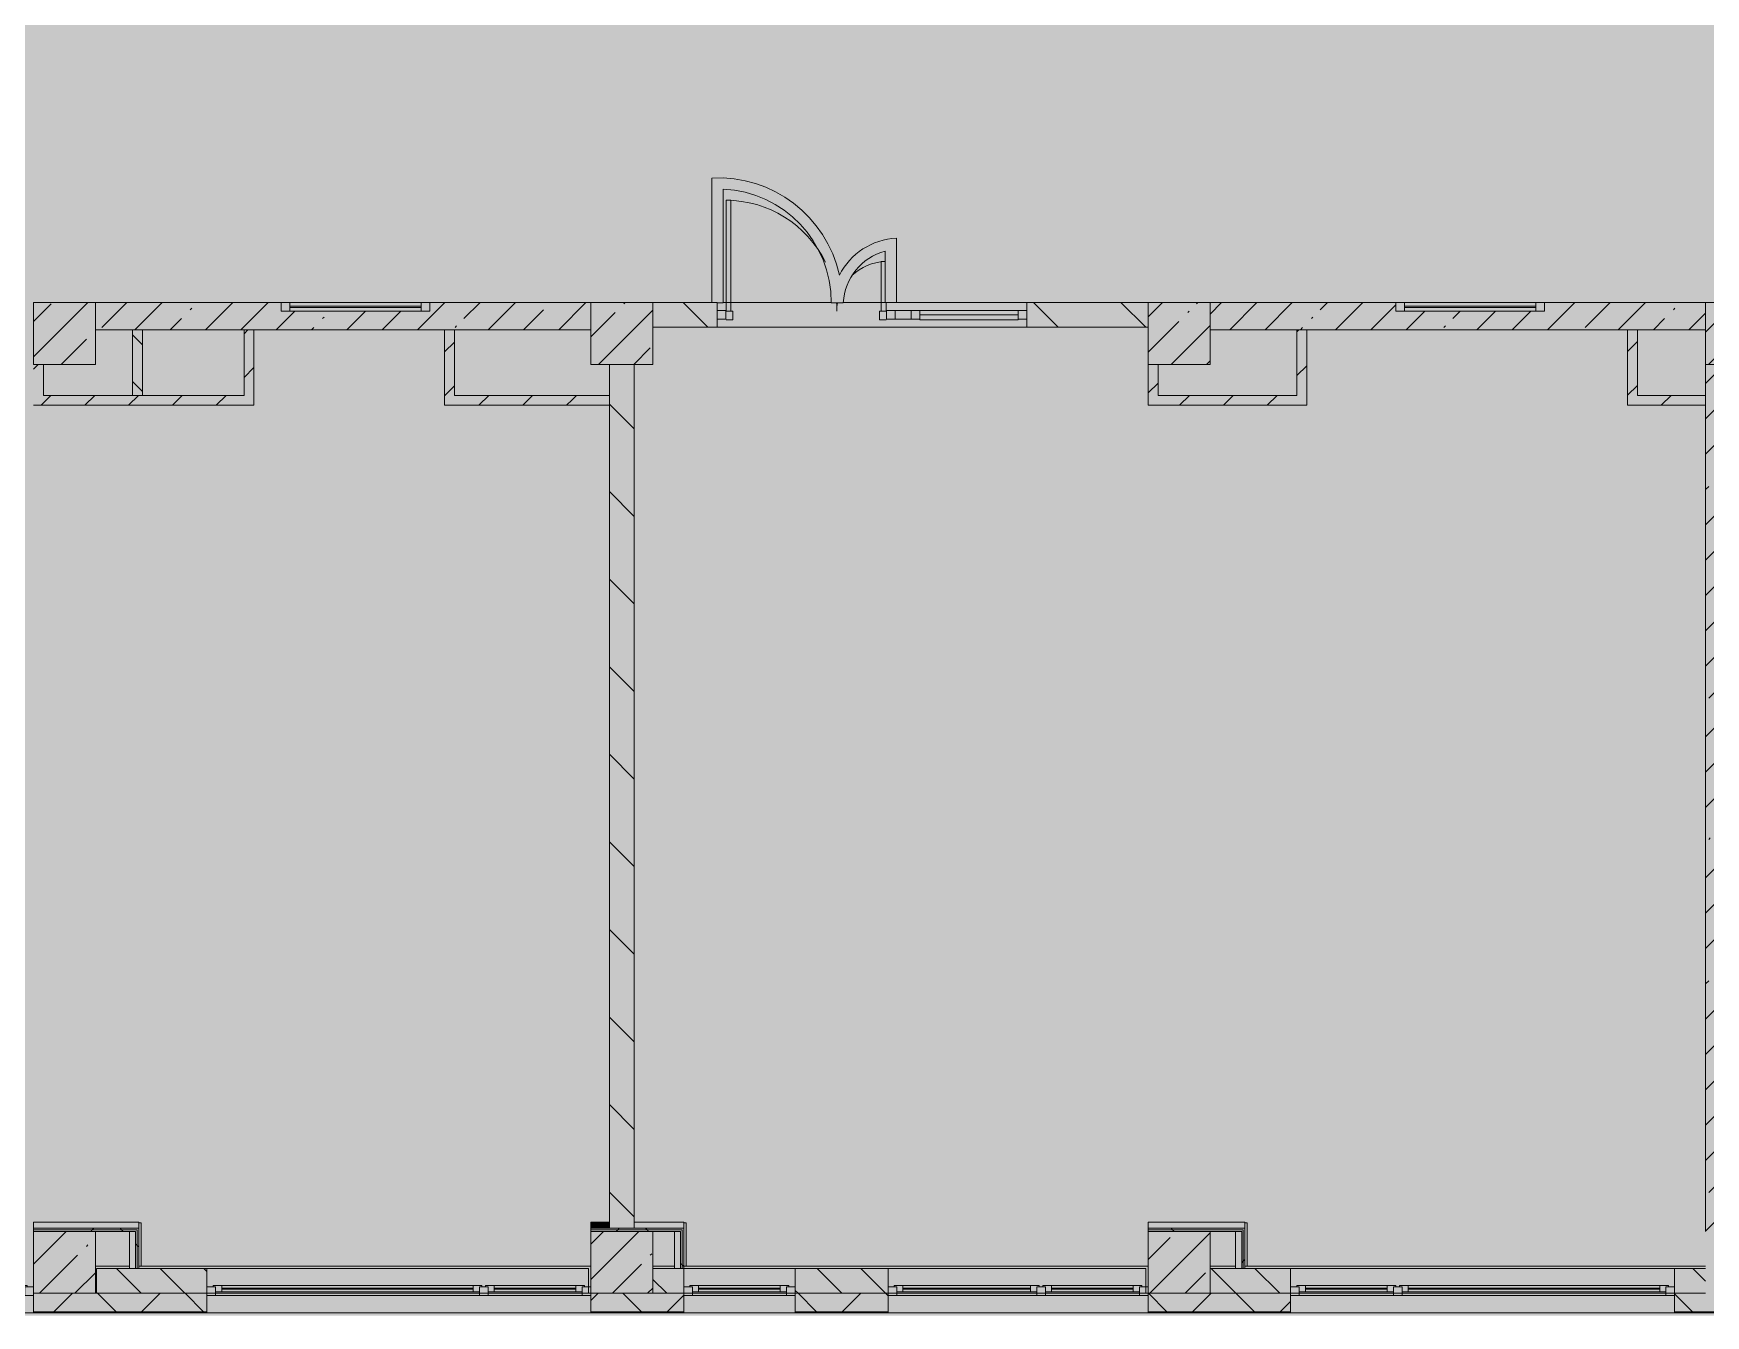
# Model space of a CAD drawing. Header units: millimetres. Extents: x -6228 to 201956, y -8553 to 30426.
# Drawn here: x 51910 to 65410, y -280 to 10073 of the extents above; entities that cross this region are included whole.
import ezdxf

# ---------------------------------------------------------------- set-up
doc = ezdxf.new("R2010")
doc.units = ezdxf.units.MM
doc.layers.add('A-DETL-GENF-1', color=7, linetype='Continuous', lineweight=9, true_color=0xc0c0c0, transparency=0.4)
for name, color, linetype, lineweight, true_color in [('A-DETL-GENF-4', 7, 'Continuous', 5, 0xb7b7b7), ('A-DOOR-2', 7, 'Continuous', 5, 0xe2e2e2), ('A-DOOR-3', 7, 'Continuous', 5, 0xb7b7b7), ('A-FLOR-2', 7, 'Continuous', 5, 0xb7b7b7), ('A-GLAZ-1', 7, 'Continuous', 5, 0x737373), ('A-GLAZ-CURT-1', 7, 'Continuous', 5, 0x737373), ('A-GLAZ-CWMG-2', 7, 'Continuous', 5, 0x737373), ('A-WALL-2', 7, 'Continuous', 9, 0x737373), ('A-WALL-3', 7, 'Continuous', 5, 0x737373), ('I-WALL-1', 7, 'Continuous', 5, 0xe7e7e7), ('I-WALL-2', 7, 'Continuous', 5, 0x737373), ('I-WALL-3', 7, 'Continuous', 5, 0x787878), ('S-COLS-1', 7, 'Continuous', 5, 0x737373)]:
    doc.layers.add(name, color=color, linetype=linetype, lineweight=lineweight, true_color=true_color)
for name, color, linetype, lineweight in [('A-WALL', 7, 'Continuous', 5), ('I-WALL', 7, 'Continuous', 5), ('S-COLS', 7, 'Continuous', 5)]:
    doc.layers.add(name, color=color, linetype=linetype, lineweight=lineweight)
pattern_1 = [(45, (0, 0), (-176.7767, 176.7767), [])]
pattern_2 = [(45, (0, 0), (-285.1231, 285.1231), []), (45, (285.12, 0), (-285.1231, 285.1231), [504.031, -100.806, 16.764, -84.042])]
pattern_3 = [(135, (0, 0), (-353.5534, -353.5534), [])]
pattern_4 = [(135, (0, 0), (-176.7767, -176.7767), [])]
pattern_5 = [(45, (0, 0), (-530.33, 530.33), []), (135, (0, 0), (-530.33, -530.33), [])]

# ---------------------------------------------------------------- blocks, each defined once
blk = doc.blocks.new('BSC_Колонна _Прямоугольная - 500х500-V3-2_1_2_птичка копия 1')
at = {"layer": 'S-COLS'}
h = blk.add_hatch(dxfattribs=at)
h.set_pattern_fill('FP_5', color=256, style=0, pattern_type=2)
h.set_pattern_definition([(45, (-52160, -7650), (-285.123, 285.123), []), (45, (-51874.88, -7650), (-285.123, 285.123), [504.031, -100.806, 16.764, -84.042])])
h.paths.add_polyline_path([(-250, -250), (250, -250), (250, 250), (-250, 250), (-250, -116)])
at = {"layer": 'S-COLS-1'}
for p, q in [((250, 250), (-250, 250)), ((-250, 250), (-250, -250)), ((250, -250), (250, 250)), ((-250, -250), (250, -250))]:
    blk.add_line(p, q, dxfattribs=at)
blk = doc.blocks.new('BSC_Колонна _Прямоугольная - 500х500-V4-2_1_2_птичка копия 1')
at = {"layer": 'S-COLS'}
h = blk.add_hatch(dxfattribs=at)
h.set_pattern_fill('FP_6', color=256, style=0, pattern_type=2)
h.set_pattern_definition([(45, (-61160, -7650), (-285.1231, 285.1231), []), (45, (-60874.88, -7650), (-285.123, 285.123), [504.031, -100.806, 16.764, -84.042])])
h.paths.add_polyline_path([(-250, -250), (250, -250), (250, 250), (-250, 250), (-250, -116)])
at = {"layer": 'S-COLS-1'}
for p, q in [((250, 250), (-250, 250)), ((-250, 250), (-250, -250)), ((250, -250), (250, 250)), ((-250, -250), (250, -250))]:
    blk.add_line(p, q, dxfattribs=at)
blk = doc.blocks.new('BSC_Колонна _Прямоугольная - 500х500-V10-2_1_2_птичка копия 1')
at = {"layer": 'S-COLS'}
h = blk.add_hatch(dxfattribs=at)
h.set_pattern_fill('FP_12', color=256, style=0, pattern_type=2)
h.set_pattern_definition([(45, (-52160, -150), (-285.123, 285.123), []), (45, (-51874.88, -150), (-285.123, 285.123), [504.031, -100.806, 16.764, -84.042])])
h.paths.add_polyline_path([(-250, -250), (250, -250), (250, 250), (-250, 250)])
at = {"layer": 'S-COLS-1'}
for p, q in [((250, 250), (-250, 250)), ((-250, 250), (-250, -250)), ((250, -250), (250, 250)), ((-250, -250), (250, -250))]:
    blk.add_line(p, q, dxfattribs=at)
blk = doc.blocks.new('BSC_Колонна _Прямоугольная - 500х500-V11-2_1_2_птичка копия 1')
at = {"layer": 'S-COLS'}
h = blk.add_hatch(dxfattribs=at)
h.set_pattern_fill('FP_13', color=256, style=0, pattern_type=2)
h.set_pattern_definition([(45, (-61160, -150), (-285.123, 285.123), []), (45, (-60874.88, -150), (-285.123, 285.123), [504.031, -100.806, 16.764, -84.042])])
h.paths.add_polyline_path([(-248, -250), (250, -250), (250, 250), (-250, 250), (-250, -250)])
at = {"layer": 'S-COLS-1'}
for p, q in [((250, 250), (-250, 250)), ((-250, 250), (-250, -250)), ((250, -250), (250, 250)), ((-250, -250), (250, -250))]:
    blk.add_line(p, q, dxfattribs=at)
blk = doc.blocks.new('BSC_Колонна _Прямоугольная - 500х500-V15-2_1_2_птичка копия 1')
at = {"layer": 'S-COLS'}
h = blk.add_hatch(dxfattribs=at)
h.set_pattern_fill('FP_17', color=256, style=0, pattern_type=2)
h.set_pattern_definition([(45, (-65660, -7650), (-285.1231, 285.1231), []), (45, (-65374.88, -7650), (-285.1231, 285.1231), [504.031, -100.806, 16.764, -84.042])])
h.paths.add_polyline_path([(-250, -250), (250, -250), (250, 250), (-250, 250), (-250, -116)])
at = {"layer": 'S-COLS-1'}
for p, q in [((250, 250), (-250, 250)), ((-250, 250), (-250, -250)), ((250, -250), (250, 250)), ((-250, -250), (250, -250))]:
    blk.add_line(p, q, dxfattribs=at)
blk = doc.blocks.new('BSC_Колонна _Прямоугольная - 500х500-V33-2_1_2_птичка копия 1')
at = {"layer": 'S-COLS'}
h = blk.add_hatch(dxfattribs=at)
h.set_pattern_fill('FP_46', color=256, style=0, pattern_type=2)
h.set_pattern_definition([(45, (-56660, -150), (-285.123, 285.123), []), (45, (-56374.88, -150), (-285.123, 285.123), [504.031, -100.806, 16.764, -84.042])])
h.paths.add_polyline_path([(-85, -250), (250, -250), (250, 250), (-250, 250), (-250, -250)])
at = {"layer": 'S-COLS-1'}
for p, q in [((250, 250), (-250, 250)), ((-250, 250), (-250, -250)), ((250, -250), (250, 250)), ((-250, -250), (250, -250))]:
    blk.add_line(p, q, dxfattribs=at)
blk = doc.blocks.new('BSC_Колонна _Прямоугольная - 500х500-V34-2_1_2_птичка копия 1')
at = {"layer": 'S-COLS'}
h = blk.add_hatch(dxfattribs=at)
h.set_pattern_fill('FP_47', color=256, style=0, pattern_type=2)
h.set_pattern_definition([(45, (-56660, -7650), (-285.123, 285.123), []), (45, (-56374.88, -7650), (-285.123, 285.123), [504.031, -100.806, 16.764, -84.042])])
h.paths.add_polyline_path([(-250, -250), (250, -250), (250, 250), (-250, 250), (-250, -116)])
at = {"layer": 'S-COLS-1'}
for p, q in [((250, 250), (-250, 250)), ((-250, 250), (-250, -250)), ((250, -250), (250, 250)), ((-250, -250), (250, -250))]:
    blk.add_line(p, q, dxfattribs=at)
blk = doc.blocks.new('120_Окно_СКБ_2Ст - 120_Окно_СКБ_2Ст 3100х2500 _мал_створка слева_-22446080-2_1_2_птичка копия 1')
at = {"layer": 'A-GLAZ-1'}
for p, q in [((-1550, -127), (-1550, -57)), ((-1550, -57), (-1480, -57)), ((1550, -57), (-1550, -57)), ((-1480, -127), (-1550, -127)), ((-1550, -127), (-1500, -127)), ((-1480, -127), (-1500, -127)), ((-1500, -127), (-1500, -137)), ((-1480, -57), (-1480, -127)), ((650, -87), (-1480, -87)), ((-1480, -87), (-1480, -127)), ((-1430, -137), (-1430, -87)), ((-1430, -107), (600, -107)), ((600, -117), (-1430, -117)), ((600, -137), (600, -87)), ((650, -127), (650, -57)), ((650, -57), (720, -57)), ((650, -127), (650, -87)), ((720, -127), (650, -127)), ((670, -127), (650, -127)), ((670, -127), (700, -127)), ((670, -137), (670, -127)), ((720, -127), (700, -127)), ((700, -127), (700, -137)), ((720, -57), (720, -127)), ((1480, -87), (720, -87)), ((720, -87), (720, -127)), ((770, -137), (770, -87)), ((770, -107), (1430, -107)), ((1430, -117), (770, -117)), ((1430, -137), (1430, -87)), ((1480, -127), (1480, -57)), ((1480, -57), (1550, -57)), ((1480, -127), (1480, -87)), ((1550, -127), (1480, -127)), ((1500, -127), (1480, -127)), ((1500, -127), (1550, -127)), ((1500, -137), (1500, -127)), ((1550, -57), (1550, -127)), ((-1500, -137), (670, -137)), ((670, -137), (-1500, -137)), ((700, -137), (1500, -137)), ((1500, -137), (700, -137))]:
    blk.add_line(p, q, dxfattribs=at)
blk = doc.blocks.new('120_Окно_СКБ_1Ст - 120_Окно_СКБ_1Ст 900х2500_h_-20664874-2_1_2_птичка копия 1')
at = {"layer": 'A-GLAZ-1'}
for p, q in [((-450, -127), (-450, -57)), ((-450, -57), (-380, -57)), ((450, -57), (-450, -57)), ((-380, -127), (-450, -127)), ((-450, -127), (-400, -127)), ((-380, -127), (-400, -127)), ((-400, -127), (-400, -137)), ((-380, -57), (-380, -127)), ((380, -87), (-380, -87)), ((-380, -87), (-380, -127)), ((-330, -137), (-330, -87)), ((-330, -107), (330, -107)), ((330, -117), (-330, -117)), ((330, -137), (330, -87)), ((380, -127), (380, -57)), ((380, -57), (450, -57)), ((380, -127), (380, -87)), ((450, -127), (380, -127)), ((400, -127), (380, -127)), ((400, -127), (450, -127)), ((400, -137), (400, -127)), ((450, -57), (450, -127)), ((-400, -137), (400, -137)), ((400, -137), (-400, -137))]:
    blk.add_line(p, q, dxfattribs=at)
blk = doc.blocks.new('120_Окно_СКБ_2Ст - 120_Окно_СКБ_2Ст 2100х2500 _мал створка СЛЕВА_-22446485-2_1_2_птичка копия 1')
at = {"layer": 'A-GLAZ-1'}
for p, q in [((-1050, -127), (-1050, -57)), ((-1050, -57), (-980, -57)), ((1050, -57), (-1050, -57)), ((-980, -127), (-1050, -127)), ((-1050, -127), (-1000, -127)), ((-980, -127), (-1000, -127)), ((-1000, -127), (-1000, -137)), ((-980, -57), (-980, -127)), ((-220, -87), (-980, -87)), ((-980, -87), (-980, -127)), ((-930, -137), (-930, -87)), ((-930, -107), (-270, -107)), ((-270, -117), (-930, -117)), ((-270, -137), (-270, -87)), ((-220, -127), (-220, -57)), ((-220, -57), (-150, -57)), ((-220, -127), (-220, -87)), ((-150, -127), (-220, -127)), ((-200, -127), (-220, -127)), ((-200, -127), (-170, -127)), ((-200, -137), (-200, -127)), ((-150, -127), (-170, -127)), ((-170, -127), (-170, -137)), ((-150, -57), (-150, -127)), ((980, -87), (-150, -87)), ((-150, -87), (-150, -127)), ((-100, -137), (-100, -87)), ((-100, -107), (930, -107)), ((930, -117), (-100, -117)), ((930, -137), (930, -87)), ((980, -127), (980, -57)), ((980, -57), (1050, -57)), ((980, -127), (980, -87)), ((1050, -127), (980, -127)), ((1000, -127), (980, -127)), ((1000, -127), (1050, -127)), ((1000, -137), (1000, -127)), ((1050, -57), (1050, -127)), ((-1000, -137), (-200, -137)), ((-200, -137), (-1000, -137)), ((-170, -137), (1000, -137)), ((1000, -137), (-170, -137))]:
    blk.add_line(p, q, dxfattribs=at)
blk = doc.blocks.new('120_Окно_СКБ_2Ст - 120_Окно_СКБ_2Ст 3100х2500 _мал_ створка слева-2_-V42-2_1_2_птичка копия 1')
at = {"layer": 'A-GLAZ-1'}
for p, q in [((-1550, -127), (-1550, -57)), ((-1550, -57), (-1480, -57)), ((1550, -57), (-1550, -57)), ((-1480, -127), (-1550, -127)), ((-1550, -127), (-1500, -127)), ((-1480, -127), (-1500, -127)), ((-1500, -127), (-1500, -137)), ((-1480, -57), (-1480, -127)), ((-720, -87), (-1480, -87)), ((-1480, -87), (-1480, -127)), ((-1430, -137), (-1430, -87)), ((-1430, -107), (-770, -107)), ((-770, -117), (-1430, -117)), ((-770, -137), (-770, -87)), ((-720, -127), (-720, -57)), ((-720, -57), (-650, -57)), ((-720, -127), (-720, -87)), ((-650, -127), (-720, -127)), ((-700, -127), (-720, -127)), ((-700, -127), (-670, -127)), ((-700, -137), (-700, -127)), ((-650, -127), (-670, -127)), ((-670, -127), (-670, -137)), ((-650, -57), (-650, -127)), ((1480, -87), (-650, -87)), ((-650, -87), (-650, -127)), ((-600, -137), (-600, -87)), ((-600, -107), (1430, -107)), ((1430, -117), (-600, -117)), ((1430, -137), (1430, -87)), ((1480, -127), (1480, -57)), ((1480, -57), (1550, -57)), ((1480, -127), (1480, -87)), ((1550, -127), (1480, -127)), ((1500, -127), (1480, -127)), ((1500, -127), (1550, -127)), ((1500, -137), (1500, -127)), ((1550, -57), (1550, -127)), ((-1500, -137), (-700, -137)), ((-700, -137), (-1500, -137)), ((-670, -137), (1500, -137)), ((1500, -137), (-670, -137))]:
    blk.add_line(p, q, dxfattribs=at)
blk = doc.blocks.new('120_Окно_СКБ_2Ст - 120_Окно_СКБ_2Ст 3100х2500 _мал_ створка слева-2_-V43-2_1_2_птичка копия 1')
at = {"layer": 'A-GLAZ-1'}
for p, q in [((-1550, -127), (-1550, -57)), ((-1550, -57), (-1480, -57)), ((1550, -57), (-1550, -57)), ((-1480, -127), (-1550, -127)), ((-1550, -127), (-1500, -127)), ((-1480, -127), (-1500, -127)), ((-1500, -127), (-1500, -137)), ((-1480, -57), (-1480, -127)), ((-720, -87), (-1480, -87)), ((-1480, -87), (-1480, -127)), ((-1430, -137), (-1430, -87)), ((-1430, -107), (-770, -107)), ((-770, -117), (-1430, -117)), ((-770, -137), (-770, -87)), ((-720, -127), (-720, -57)), ((-720, -57), (-650, -57)), ((-720, -127), (-720, -87)), ((-650, -127), (-720, -127)), ((-700, -127), (-720, -127)), ((-700, -127), (-670, -127)), ((-700, -137), (-700, -127)), ((-650, -127), (-670, -127)), ((-670, -127), (-670, -137)), ((-650, -57), (-650, -127)), ((1480, -87), (-650, -87)), ((-650, -87), (-650, -127)), ((-600, -137), (-600, -87)), ((-600, -107), (1430, -107)), ((1430, -117), (-600, -117)), ((1430, -137), (1430, -87)), ((1480, -127), (1480, -57)), ((1480, -57), (1550, -57)), ((1480, -127), (1480, -87)), ((1550, -127), (1480, -127)), ((1500, -127), (1480, -127)), ((1500, -127), (1550, -127)), ((1500, -137), (1500, -127)), ((1550, -57), (1550, -127)), ((-1500, -137), (-700, -137)), ((-700, -137), (-1500, -137)), ((-670, -137), (1500, -137)), ((1500, -137), (-670, -137))]:
    blk.add_line(p, q, dxfattribs=at)
blk = doc.blocks.new('120_Окно_СКБ_1Ст - 120_Окно_СКБ_1Ст 400х1200 EI30-24228621-2_1_2_птичка копия 1')
at = {"layer": 'A-GLAZ-1'}
for p, q in [((-600, 40), (-600, 110)), ((-600, 110), (-530, 110)), ((600, 110), (-600, 110)), ((-530, 40), (-600, 40)), ((-600, 40), (600, 40)), ((-530, 110), (-530, 40)), ((530, 80), (-530, 80)), ((530, 70), (-530, 70)), ((530, 40), (530, 110)), ((530, 110), (600, 110)), ((600, 40), (530, 40)), ((600, 110), (600, 40))]:
    blk.add_line(p, q, dxfattribs=at)
blk = doc.blocks.new('Прямоугольный импост - 50 x 70 мм-V154-2_1_2_птичка копия 1')
at = {"layer": 'A-GLAZ-CWMG-2'}
for p, q in [((-70, 35), (0, 35)), ((-70, -35), (-70, 35)), ((0, 35), (0, -35)), ((0, -35), (-70, -35))]:
    blk.add_line(p, q, dxfattribs=at)
blk = doc.blocks.new('Дверь_Витражная_остекление_ - ДВН_ДАО_Главный вход_1200 в свету-V164-2_1_2_птичка копия 1')
at = {"layer": 'A-DOOR-2'}
for points in [[(-647, 30), (-607, 35), (-607, 925), (-647, 925), (-647, 35)], [(647, 30), (647, 100), (639, 100), (639, 430), (607, 430), (607, 30), (639, 30)]]:
    blk.add_hatch(color=256, dxfattribs=at).paths.add_polyline_path(points)
at = {"layer": 'A-DETL-GENF-4'}
for p, q in [((-607, 925), (-647, 925)), ((-647, 925), (-647, 35)), ((-607, 30), (-607, 925)), ((639, 430), (607, 430)), ((607, 430), (607, 30)), ((-647, 30), (-607, 30)), ((-592, 30), (-647, 30)), ((-592, -40), (-592, 30)), ((592, -40), (592, 30)), ((592, 30), (647, 30)), ((607, 30), (647, 30)), ((647, 35), (647, 100)), ((-647, -40), (-592, -40)), ((647, -40), (592, -40))]:
    blk.add_line(p, q, dxfattribs=at)
at = {"layer": 'A-DOOR-3'}
for p, q in [((-647, 925), (-647, 35)), ((647, 100), (647, 35))]:
    blk.add_line(p, q, dxfattribs=at)
for centre, radius, start, end in [((-647, 30), 895, 26.2405, 90), ((647, 30), 400, 91.3229, 133.9937), ((-647, 30), 895, 360, 4.3606), ((647, 30), 400, 170.1518, 180)]:
    blk.add_arc(centre, radius, start, end, dxfattribs=at)
blk = doc.blocks.new('Системная панель - Стемалит - 40мм-V156-2_1_2_птичка копия 1')
at = {"layer": 'A-GLAZ-CURT-1'}
for p, q in [((65, 35), (-65, 35)), ((-65, 35), (-65, -35)), ((65, -35), (65, 35)), ((-65, -35), (65, -35))]:
    blk.add_line(p, q, dxfattribs=at)
blk = doc.blocks.new('Прямоугольный импост - 50 x 70 мм-V157-2_1_2_птичка копия 1')
at = {"layer": 'A-GLAZ-CWMG-2'}
for p, q in [((-35, 35), (35, 35)), ((-35, -35), (-35, 35)), ((35, 35), (35, -35)), ((35, -35), (-35, -35))]:
    blk.add_line(p, q, dxfattribs=at)
blk = doc.blocks.new('Прямоугольный импост - 50 x 70 мм-V158-2_1_2_птичка копия 1')
at = {"layer": 'A-GLAZ-CWMG-2'}
for p, q in [((0, 35), (-70, 35)), ((-70, 35), (-70, -35)), ((0, -35), (0, 35)), ((-70, -35), (0, -35))]:
    blk.add_line(p, q, dxfattribs=at)
blk = doc.blocks.new('Системная панель - Стекло - 40мм-V165-2_1_2_птичка копия 1')
at = {"layer": 'A-GLAZ-CURT-1'}
for p, q in [((397.5, 0), (-397.5, 0)), ((-397.5, 0), (-397.5, -40)), ((397.5, -40), (397.5, 0)), ((-397.5, -40), (397.5, -40))]:
    blk.add_line(p, q, dxfattribs=at)
blk = doc.blocks.new('Прямоугольный импост - 50 x 70 мм-V160-2_1_2_птичка копия 1')
at = {"layer": 'A-GLAZ-CWMG-2'}
for p, q in [((-35, 35), (35, 35)), ((-35, -35), (-35, 35)), ((35, 35), (35, -35)), ((35, -35), (-35, -35))]:
    blk.add_line(p, q, dxfattribs=at)
blk = doc.blocks.new('Прямоугольный импост - 50 x 70 мм-V161-2_1_2_птичка копия 1')
at = {"layer": 'A-GLAZ-CWMG-2'}
blk.add_line((41991, 7835), (41196, 7835), dxfattribs=at)

msp = doc.modelspace()

# ---------------------------------------------------------------- hatches: boundary and pattern name
at = {"layer": 'A-DETL-GENF-1'}
msp.add_hatch(color=256, dxfattribs=at).paths.add_polyline_path([(75860, -280), (75860, 3300), (84860, 3300), (84860, 27350), (41910, 27350), (41910, 23778), (38760, 23778), (38760, -280), (75659.7, -280)])
at = {"layer": 'A-WALL'}
h = msp.add_hatch(dxfattribs=at)
h.set_pattern_fill('FP_30', color=256, style=0, pattern_type=2)
h.set_pattern_definition(pattern_4)
h.paths.add_polyline_path([(52420, -100), (53310, -100), (53310, 100), (52420, 100)])
h = msp.add_hatch(dxfattribs=at)
h.set_pattern_fill('FP_30', color=256, style=0, pattern_type=2)
h.set_pattern_definition(pattern_4)
h.paths.add_polyline_path([(56910, -100), (57160, -100), (57160, 100), (56910, 100)])
h.paths.add_polyline_path([(58309.8, -100), (58810, -100), (58810, 100), (58060, 100), (58060, -100)])
h = msp.add_hatch(dxfattribs=at)
h.set_pattern_fill('FP_30', color=256, style=0, pattern_type=2)
h.set_pattern_definition(pattern_4)
h.paths.add_polyline_path([(65249.8, -100), (65410, -100), (65410, 100), (65160, 100), (65160, -100)])
h.paths.add_polyline_path([(61410, -100), (62060, -100), (62060, 100), (61410, 100)])
h = msp.add_hatch(dxfattribs=at)
h.set_pattern_fill('FP_20', color=256, style=0, pattern_type=2)
h.set_pattern_definition([(45, (0, 0), (-353.5534, 353.5534), []), (135, (0, 0), (-353.5534, -353.5534), [])])
h.paths.add_polyline_path([(72189.7, -250), (75700, -250), (75700, -100), (71560, -100), (71560, -250), (71755.9, -250)])
h.paths.add_polyline_path([(70454.7, -250), (70660, -250), (70660, -100), (67060, -100), (67060, -250), (68719.7, -250)])
h.paths.add_polyline_path([(58810, -250), (58810, -100), (58060, -100), (58060, -250), (58309.8, -250)])
h.paths.add_polyline_path([(60910, -250), (62060, -250), (62060, -100), (60910, -100)])
h.paths.add_polyline_path([(56574.8, -250), (57160, -250), (57160, -100), (56410, -100), (56410, -250)])
h.paths.add_polyline_path([(65160, -250), (66160, -250), (66160, -100), (65160, -100)])
h.paths.add_polyline_path([(48810, -250), (48810, -100), (47410, -100), (47410, -250), (48767.4, -250)])
h.paths.add_polyline_path([(52237.4, -250), (53310, -250), (53310, -100), (51910, -100), (51910, -250)])
h.paths.add_polyline_path([(44936.3, -250), (45310, -250), (45310, -100), (44936.3, -100)])
h.paths.add_polyline_path([(43562.4, -250), (44036.3, -250), (44036.3, -100), (42660, -100), (42660, -250), (42695, -250)])
h.paths.add_polyline_path([(39070.9, -250), (39560, -250), (39560, -100), (38760, -100), (38763.9, -250)])
at = {"layer": 'I-WALL'}
h = msp.add_hatch(dxfattribs=at)
h.set_pattern_fill('FP_28', color=256, style=0, pattern_type=2)
h.set_pattern_definition(pattern_2)
h.paths.add_polyline_path([(56410, 7680), (56410, 7900), (55110, 7900), (55110, 7830), (53910, 7830), (53910, 7900), (52410, 7900), (52410, 7680), (55310, 7680)])
h = msp.add_hatch(dxfattribs=at)
h.set_pattern_fill('FP_31', color=256, style=0, pattern_type=2)
h.set_pattern_definition(pattern_3)
h.paths.add_polyline_path([(60910, 7700), (60910, 7900), (59931, 7900), (59931, 7700), (60044.8, 7700)])
h.paths.add_polyline_path([(57431, 7700), (57431, 7900), (56910, 7900), (56910, 7700)])
h = msp.add_hatch(dxfattribs=at)
h.set_pattern_fill('FP_28', color=256, style=0, pattern_type=2)
h.set_pattern_definition(pattern_2)
h.paths.add_polyline_path([(64110, 7680), (65410, 7680), (65410, 7900), (64110, 7900), (64110, 7830), (62910, 7830), (62910, 7900), (61410, 7900), (61410, 7680), (62910, 7680)])
h = msp.add_hatch(dxfattribs=at)
h.set_pattern_fill('FP_32', color=256, style=0, pattern_type=2)
h.set_pattern_definition(pattern_1)
h.paths.add_polyline_path([(53690, 7070), (53690, 7680), (53610, 7680), (53610, 7070)])
h = msp.add_hatch(dxfattribs=at)
h.set_pattern_fill('FP_32', color=256, style=0, pattern_type=2)
h.set_pattern_definition(pattern_1)
h.paths.add_polyline_path([(55310, 7070), (55310, 7680), (55230, 7680), (55230, 7070)])
h = msp.add_hatch(dxfattribs=at)
h.set_pattern_fill('FP_32', color=256, style=0, pattern_type=2)
h.set_pattern_definition(pattern_1)
h.paths.add_polyline_path([(62190, 7150), (62190, 7680), (62110, 7680), (62110, 7150)])
h = msp.add_hatch(dxfattribs=at)
h.set_pattern_fill('FP_32', color=256, style=0, pattern_type=2)
h.set_pattern_definition(pattern_1)
h.paths.add_polyline_path([(64860, 7070), (64860, 7680), (64780, 7680), (64780, 7070)])
h = msp.add_hatch(dxfattribs=at)
h.set_pattern_fill('FP_32', color=256, style=0, pattern_type=2)
h.set_pattern_definition(pattern_1)
h.paths.add_polyline_path([(51990, 7150), (51990, 7400), (51910, 7400), (51910, 7150)])
h = msp.add_hatch(dxfattribs=at)
h.set_pattern_fill('FP_31', color=256, style=0, pattern_type=2)
h.set_pattern_definition(pattern_3)
h.paths.add_polyline_path([(56560, 425), (56760, 425), (56760, 7400), (56560, 7400), (56560, 475)])
h = msp.add_hatch(dxfattribs=at)
h.set_pattern_fill('FP_32', color=256, style=0, pattern_type=2)
h.set_pattern_definition(pattern_1)
h.paths.add_polyline_path([(60990, 7150), (60990, 7400), (60910, 7400), (60910, 7150)])
h = msp.add_hatch(dxfattribs=at)
h.set_pattern_fill('FP_28', color=256, style=0, pattern_type=2)
h.set_pattern_definition(pattern_2)
h.paths.add_polyline_path([(65410, 400), (65630, 400), (65630, 7400), (65410, 7400), (65410, 747.6)])
h = msp.add_hatch(dxfattribs=at)
h.set_pattern_fill('FP_32', color=256, style=0, pattern_type=2)
h.set_pattern_definition(pattern_1)
h.paths.add_polyline_path([(53610, 7070), (53610, 7150), (51910, 7150), (51910, 7070)])
h = msp.add_hatch(dxfattribs=at)
h.set_pattern_fill('FP_32', color=256, style=0, pattern_type=2)
h.set_pattern_definition(pattern_1)
h.paths.add_polyline_path([(56258.5, 7070), (56258.5, 7150), (55310, 7150), (55310, 7070)])
h = msp.add_hatch(dxfattribs=at)
h.set_pattern_fill('FP_32', color=256, style=0, pattern_type=2)
h.set_pattern_definition(pattern_1)
h.paths.add_polyline_path([(56560, 7070), (56560, 7150), (56258.5, 7150), (56258.5, 7070)])
h = msp.add_hatch(dxfattribs=at)
h.set_pattern_fill('FP_32', color=256, style=0, pattern_type=2)
h.set_pattern_definition(pattern_1)
h.paths.add_polyline_path([(60910, 7070), (62190, 7070), (62190, 7150), (60910, 7150)])
h = msp.add_hatch(dxfattribs=at)
h.set_pattern_fill('FP_32', color=256, style=0, pattern_type=2)
h.set_pattern_definition(pattern_1)
h.paths.add_polyline_path([(65410, 7070), (65410, 7150), (64860, 7150), (64860, 7070), (65249.8, 7070)])
h = msp.add_hatch(dxfattribs=at)
h.set_pattern_fill('FP_132', color=256, style=0, pattern_type=2)
h.set_pattern_definition(pattern_5)
h.paths.add_polyline_path([(52747.5, 412.5), (52760, 412.5), (52760, 425), (51910, 425), (51910, 412.5), (52237.4, 412.5)])
h = msp.add_hatch(dxfattribs=at)
h.set_pattern_fill('FP_132', color=256, style=0, pattern_type=2)
h.set_pattern_definition(pattern_5)
h.paths.add_polyline_path([(52747.5, 400), (52747.5, 412.5), (51910, 412.5), (51910, 400), (52735, 400)])
h = msp.add_hatch(dxfattribs=at)
h.set_pattern_fill('FP_132', color=256, style=0, pattern_type=2)
h.set_pattern_definition(pattern_5)
h.paths.add_polyline_path([(52760, 100), (52760, 412.5), (52747.5, 412.5), (52747.5, 100)])
h = msp.add_hatch(dxfattribs=at)
h.set_pattern_fill('FP_132', color=256, style=0, pattern_type=2)
h.set_pattern_definition(pattern_5)
h.paths.add_polyline_path([(56760, 412.5), (56760, 425), (56410, 425), (56410, 412.5), (56574.8, 412.5)])
h = msp.add_hatch(dxfattribs=at)
h.set_pattern_fill('FP_132', color=256, style=0, pattern_type=2)
h.set_pattern_definition(pattern_5)
h.paths.add_polyline_path([(56760, 400), (56760, 412.5), (56410, 412.5), (56410, 400), (56574.8, 400)])
h = msp.add_hatch(dxfattribs=at)
h.set_pattern_fill('FP_132', color=256, style=0, pattern_type=2)
h.set_pattern_definition(pattern_5)
h.paths.add_polyline_path([(57147.5, 412.5), (57147.5, 425), (56560, 425), (56560, 412.5), (57135, 412.5)])
h = msp.add_hatch(dxfattribs=at)
h.set_pattern_fill('FP_132', color=256, style=0, pattern_type=2)
h.set_pattern_definition(pattern_5)
h.paths.add_polyline_path([(56760, 400), (57135, 400), (57135, 412.5), (56560, 412.5), (56560, 400), (56574.8, 400)])
h = msp.add_hatch(dxfattribs=at)
h.set_pattern_fill('FP_132', color=256, style=0, pattern_type=2)
h.set_pattern_definition(pattern_5)
h.paths.add_polyline_path([(57135, 100), (57147.5, 100), (57147.5, 412.5), (57135, 412.5), (57135, 182.1)])
h = msp.add_hatch(dxfattribs=at)
h.set_pattern_fill('FP_132', color=256, style=0, pattern_type=2)
h.set_pattern_definition(pattern_5)
h.paths.add_polyline_path([(57147.5, 100), (57160, 100), (57160, 425), (57147.5, 425), (57147.5, 182.1)])
h = msp.add_hatch(dxfattribs=at)
h.set_pattern_fill('FP_132', color=256, style=0, pattern_type=2)
h.set_pattern_definition(pattern_5)
h.paths.add_polyline_path([(61677.5, 412.5), (61690, 412.5), (61690, 425), (60910, 425), (60912.3, 412.5)])
h = msp.add_hatch(dxfattribs=at)
h.set_pattern_fill('FP_132', color=256, style=0, pattern_type=2)
h.set_pattern_definition(pattern_5)
h.paths.add_polyline_path([(61677.5, 400), (61677.5, 412.5), (60910, 412.5), (60912.3, 400), (61665, 400)])
h = msp.add_hatch(dxfattribs=at)
h.set_pattern_fill('FP_132', color=256, style=0, pattern_type=2)
h.set_pattern_definition(pattern_5)
h.paths.add_polyline_path([(61677.5, 100), (61690, 100), (61690, 412.5), (61677.5, 412.5), (61677.5, 182.1)])
h = msp.add_hatch(dxfattribs=at)
h.set_pattern_fill('FP_132', color=256, style=0, pattern_type=2)
h.set_pattern_definition(pattern_5)
h.paths.add_polyline_path([(52747.5, 100), (52747.5, 400), (52735, 400), (52735, 100)])
h = msp.add_hatch(dxfattribs=at)
h.set_pattern_fill('FP_132', color=256, style=0, pattern_type=2)
h.set_pattern_definition(pattern_5)
h.paths.add_polyline_path([(61677.5, 100), (61677.5, 400), (61665, 400), (61665, 100)])
at = {"layer": 'I-WALL-1'}
for points in [[(52760, 425), (52760, 475), (51910, 475), (51910, 425), (52237.4, 425)], [(56560, 425), (56560, 475), (56410, 475), (56410, 425)], [(57160, 425), (57160, 475), (56760, 475), (56760, 425), (57147.5, 425)], [(61690, 425), (61690, 475), (60910, 475), (60912.3, 425)], [(52735, 100), (52735, 400), (52685, 400), (52685, 100)], [(57135, 100), (57135, 400), (57085, 400), (57085, 100)], [(61665, 100), (61665, 400), (61615, 400), (61615, 100)]]:
    msp.add_hatch(color=256, dxfattribs=at).paths.add_polyline_path(points)
at = {"layer": 'I-WALL-3'}
h = msp.add_hatch(dxfattribs=at)
h.set_pattern_fill('FP_41', color=256, style=0, pattern_type=2)
h.set_pattern_definition([(135, (0, 0), (-377.171, -377.171), [533.4, -88.9, 17.78, -88.9]), (135, (0, 376.94), (-377.171, -377.171), []), (50, (0, 0), (637.6445, -55.7866), [66.675, -733.425]), (355, (0, 0), (-123.3494, 668.699), [53.34, -586.74]), (100.451, (53.14, -4.65), (514.299, 612.908), [56.665, -623.315]), (46.184, (0, 177.8), (948.776, -147.15), [100.012, -1100.137]), (96.636, (79.1, 165.5), (830.909, 865.997), [84.998, -934.973]), (351.184, (0, 177.8), (830.918, 865.988), [80.01, -880.11]), (21, (88.9, 133.35), (530.6506, -357.9283), [66.675, -733.425]), (326, (88.9, 133.35), (216.308, 644.6585), [53.34, -586.74]), (71.451, (133.1, 103.5), (746.9596, 286.724), [56.665, -623.315]), (37.5, (0, 0), (10.8105, 295.9426), [16.764, -562.864, 16.764, -578.866, -588.962]), (37.5, (0, 0), (10.8105, 295.9426), [-1175.258, 16.764, -572.198]), (7.5, (0, 0), (233.8692, 350.6318), [16.764, -322.834, 16.764, -549.529, -224.472]), (7.5, (0, 0), (233.8692, 350.6318), [-905.891, 16.764, -207.708]), (327.5, (-198.25, 0), (474.5678, -20.0513), [16.764, -205.486, 16.764, -676.656, -920.115]), (327.5, (-198.25, 0), (474.5678, -20.0513), [-915.67, 16.764, -903.351]), (317.5, (-287.15, 0), (518.4522, 88.9934), [16.764, -272.161, 16.764, -443.738, -653.415]), (317.5, (-287.15, 0), (518.4522, 88.9934), [-749.427, 16.764, -636.651])])
h.paths.add_polyline_path([(52790, 7150), (52790, 7680), (52710, 7680), (52710, 7150)])

# ---------------------------------------------------------------- linework, layer by layer
at = {"layer": 'A-FLOR-2'}
for p, q in [((57388.1, 8904.6), (57388.1, 7900)), ((57478.1, 7897), (57478.1, 8815.2)), ((58877, 7900), (58877, 8418.4)), ((58787, 8314.2), (58787, 7900)), ((57431, 7897), (57478.1, 7897)), ((57478.1, 7900), (58350.4, 7900)), ((58350.6, 7897), (58448.5, 7897)), ((58448.9, 7900), (59931, 7900)), ((59931, 7900), (58877, 7900)), ((52760, 470), (52780, 470)), ((52780, 470), (52780, 120)), ((57160, 470), (57180, 470)), ((57180, 470), (57180, 120)), ((61690, 470), (61710, 470)), ((61710, 470), (61710, 120))]:
    msp.add_line(p, q, dxfattribs=at)
for centre, radius, start, end in [((57440.6, 7906), 1000, 12.44956, 93.01125), ((57440.6, 7906), 910, 359.43333, 87.64026), ((58902, 7875), 544, 92.63401, 153.04618), ((58902, 7875), 454, 104.67311, 177.22246)]:
    msp.add_arc(centre, radius, start, end, dxfattribs=at)
at = {"layer": 'A-WALL-2'}
for p, q in [((53690, 7680), (53610, 7680)), ((55310, 7680), (55230, 7680)), ((62190, 7680), (62110, 7680)), ((64860, 7680), (64780, 7680)), ((52710, 7150), (52790, 7150)), ((56560, 7070), (56560, 7150)), ((65410, 7070), (65410, 7150)), ((52760, 425), (51910, 425)), ((52747.5, 412.5), (51910, 412.5)), ((52747.5, 100), (52747.5, 412.5)), ((57160, 425), (56410, 425)), ((57147.5, 412.5), (56410, 412.5)), ((56560, 425), (56560, 475)), ((56760, 475), (56760, 425)), ((57147.5, 412.5), (57147.5, 100)), ((61690, 425), (60910, 425)), ((61677.5, 412.5), (60910, 412.5)), ((61677.5, 412.5), (61677.5, 100)), ((52735, 400), (52685, 400)), ((52735, 100), (52735, 400)), ((57085, 400), (57135, 400)), ((57135, 400), (57135, 100)), ((61665, 400), (61615, 400)), ((61665, 400), (61665, 100)), ((52420, -100), (53310, -100)), ((56910, -100), (57160, -100)), ((58060, -100), (58810, -100)), ((61410, -100), (62060, -100)), ((65160, -100), (65410, -100)), ((51910, -250), (53310, -250)), ((51910, -253), (53310, -253)), ((56410, -250), (57160, -250)), ((56410, -253), (57160, -253)), ((58060, -250), (58810, -250)), ((58060, -253), (58810, -253)), ((60910, -250), (62060, -250)), ((60910, -253), (62060, -253)), ((65160, -250), (66160, -250)), ((65160, -253), (66160, -253))]:
    msp.add_line(p, q, dxfattribs=at)
at = {"layer": 'A-WALL-3'}
for p, q in [((52420, 100), (52420, -100)), ((52420, 100), (56390, 100)), ((53310, -258), (53310, 100)), ((56390, -100), (56390, 100)), ((56910, 100), (60890, 100)), ((57160, -258), (57160, 100)), ((58060, 100), (58060, -258)), ((58810, -258), (58810, 100)), ((60890, -100), (60890, 100)), ((61410, 100), (65410, 100)), ((62060, -258), (62060, 100)), ((65160, 100), (65160, -258)), ((51910, -100), (51910, -258)), ((52410, -100), (52420, -100)), ((56410, -100), (56410, -258)), ((60910, -100), (60910, -258)), ((62060, -100), (65410, -100)), ((58060, -258), (38762.9, -258)), ((66160, -258), (58060, -258))]:
    msp.add_line(p, q, dxfattribs=at)
at = {"layer": 'I-WALL-2'}
for p, q in [((53910, 7900), (52410, 7900)), ((56410, 7900), (55110, 7900)), ((57431, 7900), (56910, 7900)), ((57431, 7700), (57431, 7900)), ((57478.1, 7900), (58350.4, 7900)), ((58448.9, 7900), (58787, 7900)), ((59931, 7900), (59931, 7700)), ((59931, 7900), (60910, 7900)), ((62910, 7900), (61410, 7900)), ((65410, 7900), (64110, 7900)), ((60910, 7700), (56910, 7700)), ((52410, 7680), (53610, 7680)), ((52710, 7680), (52710, 7150)), ((52790, 7150), (52790, 7680)), ((53610, 7680), (53610, 7150)), ((53690, 7070), (53690, 7680)), ((53690, 7680), (55230, 7680)), ((55230, 7680), (55230, 7070)), ((55310, 7150), (55310, 7680)), ((55310, 7680), (56410, 7680)), ((61410, 7680), (62110, 7680)), ((62110, 7680), (62110, 7150)), ((62190, 7070), (62190, 7680)), ((62190, 7680), (64780, 7680)), ((64780, 7680), (64780, 7070)), ((64860, 7150), (64860, 7680)), ((64860, 7680), (65410, 7680)), ((51990, 7150), (51990, 7400)), ((56560, 7400), (56560, 7150)), ((56760, 475), (56760, 7400)), ((60910, 7400), (60910, 7070)), ((60990, 7150), (60990, 7400)), ((65410, 7400), (65410, 7150)), ((51910, 7070), (53690, 7070)), ((52710, 7150), (51990, 7150)), ((53610, 7150), (52790, 7150)), ((55230, 7070), (56560, 7070)), ((56560, 7150), (55310, 7150)), ((56560, 7070), (56560, 475)), ((60910, 7070), (62190, 7070)), ((62110, 7150), (60990, 7150)), ((64780, 7070), (65410, 7070)), ((65410, 7150), (64860, 7150)), ((65410, 7070), (65410, 400)), ((52760, 475), (51910, 475)), ((51910, 475), (51910, 400)), ((52760, 100), (52760, 475)), ((56560, 475), (56410, 475)), ((56410, 475), (56410, 400)), ((57160, 475), (56760, 475)), ((57160, 100), (57160, 475)), ((61690, 475), (60910, 475)), ((60910, 475), (60910, 400)), ((61690, 100), (61690, 475)), ((52410, 400), (52685, 400)), ((52685, 400), (52685, 100)), ((56910, 400), (57085, 400)), ((57085, 400), (57085, 100)), ((61410, 400), (61615, 400)), ((61615, 400), (61615, 100)), ((52410, 120), (52685, 120)), ((52759.2, 120), (56410, 120)), ((56910, 120), (57085, 120)), ((57159.2, 120), (60910, 120)), ((61410, 120), (61615, 120)), ((61689.2, 120), (65410, 120)), ((56410, -100), (53310, -100)), ((58060, -100), (57160, -100)), ((60910, -100), (58810, -100))]:
    msp.add_line(p, q, dxfattribs=at)

# ---------------------------------------------------------------- block references
at = {"layer": 'A-DOOR-3'}
msp.add_blockref('Дверь_Витражная_остекление_ - ДВН_ДАО_Главный вход_1200 в свету-V164-2_1_2_птичка копия 1', (58148.5, 7800), dxfattribs=at)
at = {"layer": 'A-GLAZ-1'}
for p in [(54510, 7790), (63510, 7790)]:
    msp.add_blockref('120_Окно_СКБ_1Ст - 120_Окно_СКБ_1Ст 400х1200 EI30-24228621-2_1_2_птичка копия 1', p, dxfattribs=at)
at = {"layer": 'A-GLAZ-1', "rotation": 180}
for name, p in [('120_Окно_СКБ_2Ст - 120_Окно_СКБ_2Ст 3100х2500 _мал_ створка слева-2_-V42-2_1_2_птичка копия 1', (50360, -175)), ('120_Окно_СКБ_2Ст - 120_Окно_СКБ_2Ст 3100х2500 _мал_ створка слева-2_-V43-2_1_2_птичка копия 1', (54860, -175)), ('120_Окно_СКБ_1Ст - 120_Окно_СКБ_1Ст 900х2500_h_-20664874-2_1_2_птичка копия 1', (57610, -175)), ('120_Окно_СКБ_2Ст - 120_Окно_СКБ_2Ст 2100х2500 _мал створка СЛЕВА_-22446485-2_1_2_птичка копия 1', (59860, -175)), ('120_Окно_СКБ_2Ст - 120_Окно_СКБ_2Ст 3100х2500 _мал_створка слева_-22446080-2_1_2_птичка копия 1', (63610, -175))]:
    msp.add_blockref(name, p, dxfattribs=at)
at = {"layer": 'A-GLAZ-CURT-1'}
for name, p in [('Системная панель - Стемалит - 40мм-V156-2_1_2_птичка копия 1', (58931, 7800)), ('Системная панель - Стекло - 40мм-V165-2_1_2_птичка копия 1', (59463.5, 7800))]:
    msp.add_blockref(name, p, dxfattribs=at)
at = {"layer": 'A-GLAZ-CWMG-2', "rotation": 180}
msp.add_blockref('Прямоугольный импост - 50 x 70 мм-V158-2_1_2_птичка копия 1', (57431, 7800), dxfattribs=at)
at = {"layer": 'A-GLAZ-CWMG-2', "extrusion": (0, 0, -1), "rotation": 180}
for name, p in [('Прямоугольный импост - 50 x 70 мм-V157-2_1_2_птичка копия 1', (-58831, 7800)), ('Прямоугольный импост - 50 x 70 мм-V160-2_1_2_птичка копия 1', (-59031, 7800)), ('Прямоугольный импост - 50 x 70 мм-V154-2_1_2_птичка копия 1', (-59931, 7800))]:
    msp.add_blockref(name, p, dxfattribs=at)
at = {"layer": 'A-GLAZ-CWMG-2'}
msp.add_blockref('Прямоугольный импост - 50 x 70 мм-V161-2_1_2_птичка копия 1', (17870, 0), dxfattribs=at)
at = {"layer": 'S-COLS-1'}
for name, p in [('BSC_Колонна _Прямоугольная - 500х500-V3-2_1_2_птичка копия 1', (52160, 7650)), ('BSC_Колонна _Прямоугольная - 500х500-V34-2_1_2_птичка копия 1', (56660, 7650)), ('BSC_Колонна _Прямоугольная - 500х500-V4-2_1_2_птичка копия 1', (61160, 7650)), ('BSC_Колонна _Прямоугольная - 500х500-V15-2_1_2_птичка копия 1', (65660, 7650)), ('BSC_Колонна _Прямоугольная - 500х500-V10-2_1_2_птичка копия 1', (52160, 150)), ('BSC_Колонна _Прямоугольная - 500х500-V33-2_1_2_птичка копия 1', (56660, 150)), ('BSC_Колонна _Прямоугольная - 500х500-V11-2_1_2_птичка копия 1', (61160, 150))]:
    msp.add_blockref(name, p, dxfattribs=at)

doc.saveas('drawing.dxf')
